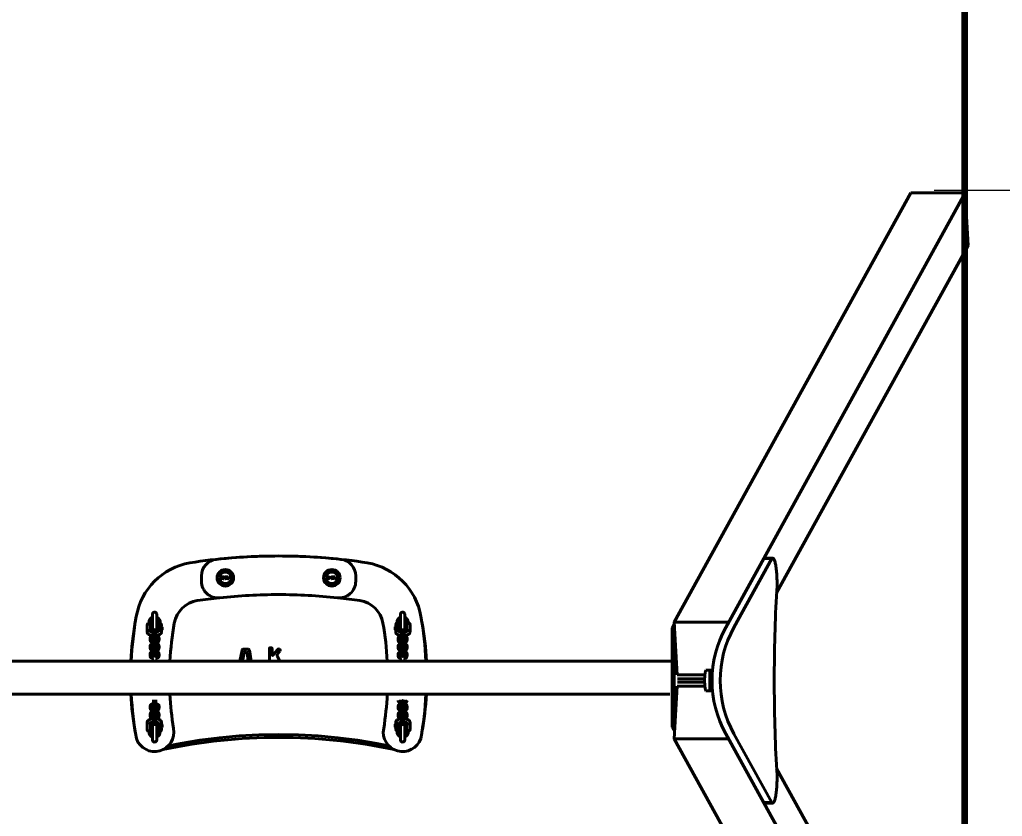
# Model space of a CAD drawing. Header units: millimetres. Extents: x -7485 to 6866, y -3629 to 4972.
# Drawn here: x 2424 to 4207, y 1110 to 2556 of the extents above; entities that cross this region are included whole.
import ezdxf

# ---------------------------------------------------------------- set-up
doc = ezdxf.new("R2010")
doc.units = ezdxf.units.MM
doc.layers.add('DiKom', color=7, linetype='Continuous')
doc.styles.add('style1', font='arialbd.ttf', dxfattribs={"width": 0.8})
doc.dimstyles.new('1-50', dxfattribs={"dimtxt": 750, "dimasz": 200, "dimexe": 100, "dimexo": 0, "dimgap": 200, "dimtad": 1, "dimtxsty": 'style1', "dimcen": 200, "dimclrd": 7, "dimclre": 7, "dimclrt": 7, "dimadec": 1, "dimazin": 2, "dimtfac": 1, "dimtmove": 0, "dimatfit": 2, "dimfxl": 0, "dimlwd": 25, "dimlwe": 18, "dimarcsym": 0})

# ---------------------------------------------------------------- blocks, each defined once
blk = doc.blocks.new('*D0')
at = {"layer": 'Defpoints', "color": 0, "transparency": 16777216}
for p in [(3130.4, 4971.9), (3494.3, -2228.1), (6766.4, -2228.1)]:
    blk.add_point(p, dxfattribs=at)
at = {"layer": 'DiKom', "color": 7, "lineweight": 18, "transparency": 16777216}
for p, q in [((3130.4, 4971.9), (6866.4, 4971.9)), ((3494.3, -2228.1), (6866.4, -2228.1))]:
    blk.add_line(p, q, dxfattribs=at)
at = {"layer": 'DiKom', "color": 7, "lineweight": 25, "transparency": 16777216}
blk.add_line((6766.4, 4771.9), (6766.4, -2028.1), dxfattribs=at)
at = {"layer": 'DiKom', "color": 7, "transparency": 16777216}
for points in [[(6733, 4771.9), (6799.7, 4771.9), (6766.4, 4971.9)], [(6733, -2028.1), (6799.7, -2028.1), (6766.4, -2228.1)]]:
    blk.add_solid(points, dxfattribs=at)
at = {"layer": 'DiKom', "color": 7, "transparency": 16777216, "insert": (6183.4, 1342.9), "char_height": 750, "attachment_point": 5, "rotation": 90, "style": 'style1'}
blk.add_mtext('7200', dxfattribs=at)
blk = doc.blocks.new('*D1')
at = {"layer": 'Defpoints', "color": 0, "transparency": 16777216}
for p in [(4083.3, 2246.4), (4039.8, 476.4), (5531.8, 476.4)]:
    blk.add_point(p, dxfattribs=at)
at = {"layer": 'DiKom', "color": 7, "lineweight": 18, "transparency": 16777216}
for p, q in [((4083.3, 2246.4), (5631.8, 2246.4)), ((4039.8, 476.4), (5631.8, 476.4))]:
    blk.add_line(p, q, dxfattribs=at)
at = {"layer": 'DiKom', "color": 7, "lineweight": 25, "transparency": 16777216}
blk.add_line((5531.8, 2046.4), (5531.8, 676.4), dxfattribs=at)
at = {"layer": 'DiKom', "color": 7, "transparency": 16777216}
for points in [[(5498.5, 2046.4), (5565.2, 2046.4), (5531.8, 2246.4)], [(5498.5, 676.4), (5565.2, 676.4), (5531.8, 476.4)]]:
    blk.add_solid(points, dxfattribs=at)
at = {"layer": 'DiKom', "color": 7, "transparency": 16777216, "insert": (4948.9, 1361.4), "char_height": 750, "attachment_point": 5, "rotation": 90, "style": 'style1'}
blk.add_mtext('1770', dxfattribs=at)

msp = doc.modelspace()

# ---------------------------------------------------------------- linework, layer by layer
at = {"layer": 'DiKom', "color": 3, "lineweight": 211}
msp.add_line((4138.961, -1228.097), (4138.961, 3971.903), dxfattribs=at)
at = {"layer": 'DiKom', "color": 7, "linetype": 'Continuous', "lineweight": 40}
for p, q in [((4041.033, 2241.418), (3611.781, 1462.011)), ((4139.514, 2241.418), (3705.111, 1452.658)), ((4041.033, 2241.418), (4139.514, 2241.418)), ((4144.736, 2146.046), (4139.514, 2241.418)), ((3797.471, 1515.506), (4144.736, 2146.046)), ((3788.766, 1577.73), (3719.884, 1452.658)), ((3773.994, 1577.73), (3732.49, 1502.37)), ((3773.994, 1577.73), (3788.766, 1577.73)), ((3790.199, 1578.47), (3775.427, 1578.47)), ((2753.895, 1546.339), (2753.895, 1536.298)), ((2789.767, 1544.552), (2790.981, 1544.552)), ((2789.767, 1541.052), (2789.767, 1544.552)), ((2791.034, 1541.052), (2789.767, 1541.052)), ((2790.222, 1541.461), (2790.222, 1544.143)), ((2790.222, 1544.143), (2790.974, 1544.143)), ((2790.989, 1541.461), (2790.222, 1541.461)), ((2793.358, 1544.552), (2793.812, 1544.552)), ((2793.358, 1541.052), (2793.358, 1544.552)), ((2793.812, 1541.052), (2793.358, 1541.052)), ((2793.812, 1544.552), (2793.812, 1541.052)), ((2794.631, 1544.552), (2795.085, 1544.552)), ((2794.631, 1541.052), (2794.631, 1544.552)), ((2795.085, 1541.052), (2794.631, 1541.052)), ((2795.085, 1544.552), (2795.085, 1542.878)), ((2795.085, 1542.28), (2795.085, 1541.052)), ((2796.877, 1544.552), (2797.517, 1544.552)), ((2797.551, 1541.052), (2796.937, 1541.052)), ((2801.722, 1544.552), (2802.43, 1544.552)), ((2801.722, 1541.052), (2801.722, 1544.552)), ((2802.176, 1541.052), (2801.722, 1541.052)), ((2802.176, 1544.027), (2802.176, 1541.052)), ((2802.19, 1544.027), (2802.176, 1544.027)), ((2803.166, 1541.052), (2802.19, 1544.027)), ((2802.43, 1544.552), (2803.257, 1542.076)), ((2803.625, 1541.052), (2803.166, 1541.052)), ((2803.417, 1541.558), (2803.426, 1541.558)), ((2803.614, 1542.118), (2804.454, 1544.552)), ((2804.621, 1543.979), (2803.625, 1541.052)), ((2804.454, 1544.552), (2805.085, 1544.552)), ((2804.631, 1543.979), (2804.621, 1543.979)), ((2804.631, 1541.052), (2804.631, 1543.979)), ((2805.085, 1541.052), (2804.631, 1541.052)), ((2805.085, 1544.552), (2805.085, 1541.052)), ((2982.948, 1544.552), (2984.163, 1544.552)), ((2982.948, 1541.052), (2982.948, 1544.552)), ((2984.215, 1541.052), (2982.948, 1541.052)), ((2983.403, 1541.461), (2983.403, 1544.143)), ((2983.403, 1544.143), (2984.156, 1544.143)), ((2984.171, 1541.461), (2983.403, 1541.461)), ((2986.539, 1544.552), (2986.994, 1544.552)), ((2986.539, 1541.052), (2986.539, 1544.552)), ((2986.994, 1541.052), (2986.539, 1541.052)), ((2986.994, 1544.552), (2986.994, 1541.052)), ((2987.812, 1544.552), (2988.266, 1544.552)), ((2987.812, 1541.052), (2987.812, 1544.552)), ((2988.266, 1541.052), (2987.812, 1541.052)), ((2988.266, 1544.552), (2988.266, 1542.878)), ((2988.266, 1542.28), (2988.266, 1541.052)), ((2990.058, 1544.552), (2990.698, 1544.552)), ((2990.732, 1541.052), (2990.119, 1541.052)), ((2994.903, 1544.552), (2995.611, 1544.552)), ((2994.903, 1541.052), (2994.903, 1544.552)), ((2995.357, 1541.052), (2994.903, 1541.052)), ((2995.357, 1544.027), (2995.357, 1541.052)), ((2995.372, 1544.027), (2995.357, 1544.027)), ((2996.347, 1541.052), (2995.372, 1544.027)), ((2995.611, 1544.552), (2996.438, 1542.076)), ((2996.806, 1541.052), (2996.347, 1541.052)), ((2996.598, 1541.558), (2996.607, 1541.558)), ((2996.795, 1542.118), (2997.636, 1544.552)), ((2997.803, 1543.979), (2996.806, 1541.052)), ((2997.636, 1544.552), (2998.266, 1544.552)), ((2997.812, 1543.979), (2997.803, 1543.979)), ((2997.812, 1541.052), (2997.812, 1543.979)), ((2998.266, 1541.052), (2997.812, 1541.052)), ((2998.266, 1544.552), (2998.266, 1541.052)), ((3033.839, 1536.298), (3033.839, 1546.339)), ((2664.867, 1476.392), (2664.867, 1448.392)), ((2672.867, 1448.392), (2672.867, 1476.392)), ((2675.774, 1461.811), (2675.867, 1462.392)), ((3114.867, 1476.392), (3114.867, 1448.392)), ((3122.867, 1448.392), (3122.867, 1476.392)), ((2655.271, 1456.289), (2655.438, 1444.38)), ((2661.427, 1445.206), (2661.27, 1456.374)), ((2666.867, 1446.69), (2666.867, 1446.291)), ((2666.867, 1446.291), (2666.867, 1441.983)), ((2670.867, 1446.291), (2670.867, 1446.69)), ((2670.867, 1441.983), (2670.867, 1446.291)), ((2676.308, 1456.12), (2674.294, 1452.851)), ((2674.294, 1452.851), (2674.363, 1447.947)), ((2676.377, 1451.216), (2674.363, 1447.947)), ((2674.363, 1447.947), (2675.412, 1446.245)), ((2675.271, 1456.317), (2675.296, 1454.478)), ((2675.389, 1447.911), (2675.427, 1445.188)), ((2680.333, 1456.125), (2676.308, 1456.12)), ((2676.377, 1451.216), (2676.308, 1456.12)), ((2680.402, 1451.221), (2676.377, 1451.216)), ((2680.402, 1451.221), (2680.333, 1456.125)), ((2682.345, 1452.863), (2680.333, 1456.125)), ((2682.414, 1447.959), (2680.402, 1451.221)), ((2681.296, 1454.565), (2681.27, 1456.402)), ((2681.437, 1444.493), (2681.388, 1447.995)), ((2681.411, 1446.332), (2682.414, 1447.959)), ((2682.414, 1447.959), (2682.345, 1452.863)), ((3105.32, 1448.244), (3105.389, 1453.391)), ((3107.334, 1451.482), (3105.32, 1448.244)), ((3105.32, 1448.244), (3106.324, 1446.624)), ((3107.403, 1456.629), (3105.389, 1453.391)), ((3106.346, 1448.276), (3106.296, 1444.599)), ((3106.464, 1457.099), (3106.437, 1455.076)), ((3107.334, 1451.482), (3107.403, 1456.629)), ((3111.359, 1451.474), (3107.334, 1451.482)), ((3111.428, 1456.621), (3107.403, 1456.629)), ((3111.359, 1451.474), (3111.428, 1456.621)), ((3113.371, 1448.227), (3111.359, 1451.474)), ((3113.44, 1453.374), (3111.428, 1456.621)), ((3112.305, 1445.205), (3112.345, 1448.195)), ((3112.323, 1446.542), (3113.371, 1448.227)), ((3112.436, 1454.994), (3112.463, 1457.019)), ((3113.44, 1453.374), (3113.371, 1448.227)), ((3116.867, 1446.491), (3116.867, 1446.091)), ((3116.867, 1446.091), (3116.867, 1441.783)), ((3120.867, 1446.091), (3120.867, 1446.491)), ((3120.867, 1441.783), (3120.867, 1446.091)), ((3122.867, 1456.68), (3123.561, 1457.332)), ((3126.464, 1457.057), (3126.305, 1445.209)), ((3132.296, 1444.476), (3132.463, 1456.976)), ((3611.947, 1458.98), (3607.783, 1451.418)), ((3607.783, 1451.418), (3607.783, 1271.418)), ((3607.783, 1451.418), (3611.722, 1451.418)), ((3612.304, 1452.474), (3611.722, 1451.418)), ((3611.722, 1451.418), (3611.722, 1271.418)), ((3611.781, 1462.011), (3617.003, 1366.639)), ((3710.262, 1462.011), (3611.781, 1462.011)), ((2660.867, 1433.511), (2660.867, 1429.203)), ((2664.867, 1429.75), (2664.867, 1433.511)), ((2666.867, 1441.983), (2666.867, 1432.331)), ((2666.867, 1432.331), (2666.867, 1431.931)), ((2666.867, 1431.931), (2666.867, 1427.624)), ((2666.867, 1427.624), (2666.867, 1417.972)), ((2670.867, 1432.331), (2670.867, 1441.983)), ((2670.867, 1431.931), (2670.867, 1432.331)), ((2670.867, 1427.624), (2670.867, 1431.931)), ((2670.867, 1417.972), (2670.867, 1427.624)), ((2672.867, 1433.511), (2672.868, 1433.57)), ((2672.867, 1433.511), (2672.867, 1429.746)), ((2676.867, 1429.203), (2676.867, 1433.511)), ((3110.867, 1433.311), (3110.867, 1429.004)), ((3114.867, 1429.55), (3114.867, 1433.311)), ((3116.867, 1441.783), (3116.867, 1432.132)), ((3116.867, 1432.132), (3116.867, 1431.732)), ((3116.867, 1431.732), (3116.867, 1427.424)), ((3116.867, 1427.424), (3116.867, 1417.773)), ((3120.867, 1432.132), (3120.867, 1441.783)), ((3120.867, 1431.732), (3120.867, 1432.132)), ((3120.867, 1427.424), (3120.867, 1431.732)), ((3120.867, 1417.773), (3120.867, 1427.424)), ((3122.867, 1433.311), (3122.867, 1429.547)), ((3126.867, 1429.004), (3126.867, 1433.311)), ((2660.867, 1419.152), (2660.867, 1414.844)), ((2664.867, 1415.391), (2664.867, 1419.152)), ((2666.867, 1417.972), (2666.867, 1417.572)), ((2666.867, 1417.572), (2666.867, 1413.264)), ((2666.867, 1413.264), (2666.867, 1403.613)), ((2670.867, 1417.572), (2670.867, 1417.972)), ((2670.867, 1413.264), (2670.867, 1417.572)), ((2670.867, 1403.613), (2670.867, 1413.264)), ((2672.867, 1419.152), (2672.868, 1419.211)), ((2672.867, 1419.152), (2672.867, 1415.387)), ((2676.867, 1414.844), (2676.867, 1419.152)), ((2823.439, 1391.418), (2827.643, 1411.285)), ((2830.048, 1413.204), (2838.522, 1413.204)), ((2840.824, 1411.265), (2843.809, 1391.418)), ((2877.104, 1391.418), (2877.104, 1413.872)), ((2879.072, 1415.839), (2880.057, 1415.839)), ((2882.025, 1413.872), (2882.025, 1402.767)), ((2883.312, 1402.288), (2892.505, 1412.84)), ((2896.228, 1409.625), (2891.654, 1404.421)), ((2895.283, 1413.042), (2896.027, 1412.4)), ((3110.867, 1418.952), (3110.867, 1414.645)), ((3114.867, 1415.191), (3114.867, 1418.952)), ((3116.867, 1417.773), (3116.867, 1417.373)), ((3116.867, 1417.373), (3116.867, 1413.065)), ((3116.867, 1413.065), (3116.867, 1403.414)), ((3120.867, 1417.373), (3120.867, 1417.773)), ((3120.867, 1413.065), (3120.867, 1417.373)), ((3120.867, 1403.414), (3120.867, 1413.065)), ((3122.867, 1418.952), (3122.867, 1415.188)), ((3126.867, 1414.645), (3126.867, 1418.952)), ((641.056, 1391.418), (3607.783, 1391.418)), ((3603.843, 1391.418), (883.89, 1391.418)), ((2660.867, 1404.793), (2660.867, 1400.485)), ((2664.867, 1401.031), (2664.867, 1404.793)), ((2666.867, 1403.613), (2666.867, 1403.213)), ((2666.867, 1403.213), (2666.867, 1398.905)), ((2670.867, 1403.213), (2670.867, 1403.613)), ((2670.867, 1398.905), (2670.867, 1403.213)), ((2672.867, 1404.793), (2672.868, 1404.852)), ((2672.867, 1404.793), (2672.867, 1401.028)), ((2676.867, 1400.485), (2676.867, 1404.793)), ((2831.569, 1406.364), (2828.446, 1391.418)), ((2838.87, 1391.418), (2836.68, 1406.344)), ((2891.215, 1401.154), (2895.877, 1391.418)), ((3110.867, 1404.593), (3110.867, 1400.285)), ((3114.867, 1400.832), (3114.867, 1404.593)), ((3116.867, 1403.414), (3116.867, 1403.014)), ((3116.867, 1403.014), (3116.867, 1398.706)), ((3120.867, 1403.014), (3120.867, 1403.414)), ((3120.867, 1398.706), (3120.867, 1403.014)), ((3122.867, 1404.593), (3122.867, 1400.829)), ((3126.867, 1400.285), (3126.867, 1404.593)), ((3681.199, 1375.121), (3669.083, 1375.121)), ((3676.469, 1375.121), (3676.469, 1337.228)), ((3617.003, 1366.639), (3667.235, 1366.639)), ((3617.003, 1366.639), (3667.235, 1366.639)), ((3666.757, 1359.01), (3617.421, 1359.01)), ((3617.003, 1345.711), (3611.781, 1250.339)), ((3617.003, 1345.711), (3667.235, 1345.711)), ((3667.235, 1345.711), (3617.003, 1345.711)), ((3617.421, 1353.34), (3666.757, 1353.34)), ((3669.083, 1337.228), (3681.199, 1337.228)), ((3603.843, 1331.418), (641.056, 1331.418)), ((883.89, 1331.418), (3603.843, 1331.418)), ((2666.867, 1321.371), (2666.867, 1311.72)), ((2670.867, 1311.72), (2670.867, 1321.371)), ((3116.867, 1321.172), (3116.867, 1311.52)), ((3120.867, 1311.52), (3120.867, 1321.172)), ((2660.867, 1310.14), (2660.867, 1305.833)), ((2664.867, 1305.833), (2664.867, 1309.597)), ((2666.867, 1311.72), (2666.867, 1307.412)), ((2666.867, 1307.412), (2666.867, 1307.012)), ((2666.867, 1307.012), (2666.867, 1297.361)), ((2670.867, 1307.412), (2670.867, 1311.72)), ((2670.867, 1307.012), (2670.867, 1307.412)), ((2670.867, 1297.361), (2670.867, 1307.012)), ((2672.867, 1309.594), (2672.867, 1305.833)), ((2676.867, 1305.833), (2676.867, 1310.14)), ((3110.867, 1309.941), (3110.867, 1305.633)), ((3114.867, 1305.633), (3114.866, 1305.574)), ((3114.867, 1305.633), (3114.867, 1309.398)), ((3116.867, 1311.52), (3116.867, 1307.213)), ((3116.867, 1307.213), (3116.867, 1306.813)), ((3116.867, 1306.813), (3116.867, 1297.161)), ((3120.867, 1307.213), (3120.867, 1311.52)), ((3120.867, 1306.813), (3120.867, 1307.213)), ((3120.867, 1297.161), (3120.867, 1306.813)), ((3122.867, 1309.394), (3122.867, 1305.633)), ((3126.867, 1305.633), (3126.867, 1309.941)), ((2660.867, 1295.781), (2660.867, 1291.473)), ((2664.867, 1291.473), (2664.867, 1295.238)), ((2666.867, 1297.361), (2666.867, 1293.053)), ((2666.867, 1293.053), (2666.867, 1292.653)), ((2666.867, 1292.653), (2666.867, 1283.002)), ((2670.867, 1293.053), (2670.867, 1297.361)), ((2670.867, 1292.653), (2670.867, 1293.053)), ((2670.867, 1283.002), (2670.867, 1292.653)), ((2672.867, 1295.235), (2672.867, 1291.473)), ((2676.867, 1291.473), (2676.867, 1295.781)), ((3110.867, 1295.582), (3110.867, 1291.274)), ((3114.867, 1291.274), (3114.866, 1291.215)), ((3114.867, 1291.274), (3114.867, 1295.039)), ((3116.867, 1297.161), (3116.867, 1292.854)), ((3116.867, 1292.854), (3116.867, 1292.454)), ((3116.867, 1292.454), (3116.867, 1282.802)), ((3120.867, 1292.854), (3120.867, 1297.161)), ((3120.867, 1292.454), (3120.867, 1292.854)), ((3120.867, 1282.802), (3120.867, 1292.454)), ((3122.867, 1295.035), (3122.867, 1291.274)), ((3126.867, 1291.274), (3126.867, 1295.582)), ((2655.438, 1280.309), (2655.271, 1267.809)), ((2661.27, 1267.728), (2661.429, 1279.576)), ((2664.867, 1276.392), (2664.867, 1248.392)), ((2666.867, 1283.002), (2666.867, 1278.694)), ((2666.867, 1278.694), (2666.867, 1278.294)), ((2670.867, 1278.694), (2670.867, 1283.002)), ((2670.867, 1278.294), (2670.867, 1278.694)), ((2672.867, 1248.392), (2672.867, 1276.392)), ((2673.338, 1267.662), (2672.867, 1268.105)), ((2674.294, 1271.411), (2674.363, 1276.558)), ((2674.294, 1271.411), (2676.305, 1268.164)), ((2675.411, 1278.243), (2674.363, 1276.558)), ((2674.363, 1276.558), (2676.374, 1273.311)), ((2675.298, 1269.791), (2675.27, 1267.766)), ((2675.429, 1279.579), (2675.389, 1276.589)), ((2676.374, 1273.311), (2676.305, 1268.164)), ((2676.305, 1268.164), (2680.331, 1268.156)), ((2676.374, 1273.311), (2680.4, 1273.303)), ((2680.4, 1273.303), (2680.331, 1268.156)), ((2680.331, 1268.156), (2682.345, 1271.394)), ((2680.4, 1273.303), (2682.414, 1276.541)), ((2681.27, 1267.686), (2681.297, 1269.709)), ((2681.388, 1276.509), (2681.437, 1280.186)), ((2682.414, 1276.541), (2681.41, 1278.161)), ((2682.414, 1276.541), (2682.345, 1271.394)), ((3106.322, 1278.453), (3105.32, 1276.826)), ((3105.32, 1276.826), (3107.331, 1273.564)), ((3105.32, 1276.826), (3105.389, 1271.922)), ((3105.389, 1271.922), (3107.4, 1268.66)), ((3106.296, 1280.292), (3106.346, 1276.79)), ((3106.438, 1270.22), (3106.464, 1268.383)), ((3107.331, 1273.564), (3111.357, 1273.569)), ((3107.331, 1273.564), (3107.4, 1268.66)), ((3107.4, 1268.66), (3111.426, 1268.665)), ((3111.357, 1273.569), (3113.371, 1276.837)), ((3111.357, 1273.569), (3111.426, 1268.665)), ((3111.426, 1268.665), (3113.44, 1271.934)), ((3112.345, 1276.874), (3112.307, 1279.597)), ((3113.371, 1276.837), (3112.322, 1278.539)), ((3112.463, 1268.467), (3112.437, 1270.307)), ((3113.44, 1271.934), (3113.371, 1276.837)), ((3114.867, 1276.392), (3114.867, 1248.392)), ((3116.867, 1282.802), (3116.867, 1278.494)), ((3116.867, 1278.494), (3116.867, 1278.094)), ((3120.867, 1278.494), (3120.867, 1282.802)), ((3120.867, 1278.094), (3120.867, 1278.494)), ((3122.867, 1248.392), (3122.867, 1276.392)), ((3126.307, 1279.579), (3126.464, 1268.411)), ((3132.463, 1268.496), (3132.296, 1280.405)), ((3612.47, 1262.907), (3607.783, 1271.418)), ((3607.783, 1271.418), (3611.722, 1271.418)), ((3611.722, 1271.418), (3612.826, 1269.413)), ((3125.867, 1262.392), (3125.828, 1262.635)), ((3611.781, 1250.339), (3710.262, 1250.339)), ((4035.258, 481.418), (3611.781, 1250.339)), ((4133.739, 481.418), (3705.111, 1259.691)), ((3719.884, 1259.691), (3788.766, 1134.619)), ((3732.49, 1209.98), (3773.994, 1134.619)), ((3797.471, 1196.843), (4138.961, 576.789)), ((3788.766, 1134.619), (3773.994, 1134.619)), ((3775.427, 1133.879), (3790.199, 1133.879))]:
    msp.add_line(p, q, dxfattribs=at)
at = {"layer": 'DiKom', "color": 7, "linetype": 'Continuous', "lineweight": 40, "flags": 128}
for points in [[(3788.766, 1577.73), (3789.305, 1578.184), (3789.848, 1578.426), (3790.393, 1578.457), (3790.936, 1578.276), (3791.477, 1577.883), (3792.011, 1577.28), (3792.538, 1576.471), (3793.053, 1575.46), (3793.556, 1574.249), (3794.043, 1572.846), (3794.512, 1571.256), (3794.962, 1569.487), (3795.39, 1567.547), (3795.794, 1565.445), (3796.173, 1563.191), (3796.524, 1560.794), (3796.847, 1558.265), (3797.139, 1555.618), (3797.399, 1552.862), (3797.626, 1550.011), (3797.82, 1547.079), (3797.978, 1544.078), (3798.101, 1541.022), (3798.188, 1537.925), (3798.238, 1534.802), (3798.251, 1531.666), (3798.228, 1528.532)], [(2792.222, 1542.831), (2792.14, 1542.181), (2792.001, 1541.879), (2791.823, 1541.675), (2791.531, 1541.52), (2791.1, 1541.463), (2790.989, 1541.461)], [(2792.676, 1542.821), (2792.525, 1541.947), (2792.31, 1541.555), (2792.049, 1541.305), (2791.726, 1541.149), (2791.034, 1541.052)], [(2795.085, 1542.878), (2795.407, 1543.178), (2796.692, 1544.38), (2796.877, 1544.552)], [(2795.678, 1542.834), (2795.444, 1542.615), (2795.085, 1542.28)], [(2796.937, 1541.052), (2796.745, 1541.325), (2795.975, 1542.414), (2795.678, 1542.834)], [(2796.015, 1543.148), (2796.211, 1543.332), (2796.997, 1544.066), (2797.276, 1544.327), (2797.517, 1544.552)], [(2797.551, 1541.052), (2797.355, 1541.319), (2797.276, 1541.427), (2797.128, 1541.63), (2796.533, 1542.441), (2796.015, 1543.148)], [(2985.403, 1542.831), (2985.321, 1542.181), (2985.182, 1541.879), (2985.004, 1541.675), (2984.712, 1541.52), (2984.282, 1541.463), (2984.171, 1541.461)], [(2985.857, 1542.821), (2985.706, 1541.947), (2985.491, 1541.555), (2985.231, 1541.305), (2984.907, 1541.149), (2984.215, 1541.052)], [(2988.266, 1542.878), (2988.588, 1543.178), (2989.874, 1544.38), (2990.058, 1544.552)], [(2988.859, 1542.834), (2988.625, 1542.615), (2988.266, 1542.28)], [(2990.119, 1541.052), (2989.926, 1541.325), (2989.157, 1542.414), (2988.859, 1542.834)], [(2989.196, 1543.148), (2989.392, 1543.332), (2990.178, 1544.066), (2990.457, 1544.327), (2990.698, 1544.552)], [(2990.732, 1541.052), (2990.537, 1541.319), (2990.457, 1541.427), (2990.309, 1541.63), (2989.714, 1542.441), (2989.196, 1543.148)], [(3798.228, 1183.818), (3797.653, 1193.605), (3797.112, 1203.456), (3796.605, 1213.367), (3796.132, 1223.333), (3795.694, 1233.351), (3795.29, 1243.417), (3794.92, 1253.527), (3794.585, 1263.678), (3794.285, 1273.864), (3794.021, 1284.082), (3793.791, 1294.329), (3793.596, 1304.6), (3793.437, 1314.891), (3793.313, 1325.198), (3793.224, 1335.517), (3793.171, 1345.844), (3793.153, 1356.175), (3793.171, 1366.506), (3793.224, 1376.833), (3793.313, 1387.152), (3793.437, 1397.459), (3793.596, 1407.75), (3793.791, 1418.021), (3794.021, 1428.267), (3794.285, 1438.486), (3794.585, 1448.672), (3794.92, 1458.822), (3795.29, 1468.933), (3795.694, 1478.999), (3796.132, 1489.017), (3796.605, 1498.983), (3797.112, 1508.894), (3797.653, 1518.745), (3798.228, 1528.532)], [(2664.867, 1462.647), (2663.653, 1462.497), (2661.876, 1462.144), (2660.217, 1461.659), (2658.683, 1461.013), (2657.418, 1460.237), (2656.497, 1459.402), (2655.838, 1458.486), (2655.422, 1457.473), (2655.271, 1456.289)], [(2681.27, 1456.402), (2681.111, 1457.496), (2680.692, 1458.498), (2680.07, 1459.366), (2679.242, 1460.14), (2678.15, 1460.853), (2676.722, 1461.509), (2675.036, 1462.046), (2673.231, 1462.437), (2672.867, 1462.487)], [(3114.867, 1463.347), (3113.175, 1463.006), (3111.498, 1462.506), (3109.949, 1461.843), (3108.537, 1460.946), (3107.629, 1460.076), (3106.985, 1459.125), (3106.59, 1458.083), (3106.464, 1457.099)], [(3132.463, 1456.976), (3132.341, 1458.06), (3131.95, 1459.103), (3131.344, 1460.015), (3130.527, 1460.829), (3129.452, 1461.577), (3128.053, 1462.263), (3126.384, 1462.835), (3124.582, 1463.256), (3122.867, 1463.511)], [(2655.438, 1444.38), (2655.598, 1443.286), (2656.016, 1442.284), (2656.638, 1441.416), (2657.466, 1440.642), (2658.558, 1439.929), (2659.986, 1439.273), (2661.672, 1438.735), (2663.477, 1438.345), (2665.363, 1438.087), (2666.867, 1437.984)], [(2666.867, 1443.992), (2666.481, 1444.01), (2664.986, 1444.178), (2663.651, 1444.427), (2662.546, 1444.73), (2661.734, 1445.043), (2661.299, 1445.274), (2661.128, 1445.397), (2661.139, 1445.383)], [(2670.867, 1438.036), (2671.185, 1438.054), (2673.055, 1438.285), (2674.832, 1438.638), (2676.491, 1439.123), (2678.025, 1439.768), (2679.29, 1440.545), (2680.211, 1441.38), (2680.87, 1442.296), (2681.286, 1443.309), (2681.437, 1444.493)], [(3106.296, 1444.599), (3106.418, 1443.516), (3106.809, 1442.472), (3107.416, 1441.561), (3108.232, 1440.747), (3109.308, 1439.999), (3110.706, 1439.313), (3112.376, 1438.741), (3114.177, 1438.32), (3116.064, 1438.039), (3116.867, 1437.977)], [(3116.867, 1443.991), (3115.542, 1444.17), (3114.263, 1444.445), (3113.23, 1444.767), (3112.561, 1445.056), (3112.169, 1445.285), (3112.032, 1445.393), (3112.04, 1445.381)], [(3126.546, 1445.369), (3126.557, 1445.384), (3126.394, 1445.26), (3125.975, 1445.023), (3125.28, 1444.733), (3124.307, 1444.436), (3123.089, 1444.174), (3121.679, 1443.98), (3120.867, 1443.925)], [(3120.867, 1437.918), (3121.908, 1437.975), (3123.792, 1438.208), (3125.585, 1438.57), (3127.262, 1439.069), (3128.81, 1439.733), (3130.222, 1440.63), (3131.13, 1441.499), (3131.775, 1442.451), (3132.17, 1443.493), (3132.296, 1444.476)], [(2666.867, 1437.545), (2666.549, 1437.517), (2665.13, 1437.261), (2663.821, 1436.869), (2662.63, 1436.296), (2661.811, 1435.658), (2661.258, 1434.946), (2660.936, 1434.125), (2660.867, 1433.511)], [(2660.867, 1429.203), (2661.014, 1428.309), (2661.4, 1427.545), (2661.966, 1426.909), (2662.741, 1426.352), (2663.815, 1425.847), (2665.172, 1425.443), (2666.636, 1425.186), (2666.867, 1425.167)], [(2666.867, 1429.201), (2666.097, 1429.334), (2665.283, 1429.569), (2664.827, 1429.767), (2664.64, 1429.884), (2664.651, 1429.87)], [(2676.867, 1433.511), (2676.72, 1434.405), (2676.334, 1435.169), (2675.767, 1435.805), (2674.993, 1436.362), (2673.919, 1436.867), (2672.562, 1437.271), (2671.098, 1437.528), (2670.867, 1437.547)], [(2673.077, 1429.867), (2673.082, 1429.876), (2672.866, 1429.746), (2672.392, 1429.548), (2671.65, 1429.337), (2670.867, 1429.198)], [(2670.867, 1425.169), (2671.185, 1425.197), (2672.604, 1425.453), (2673.913, 1425.845), (2675.104, 1426.418), (2675.923, 1427.056), (2676.475, 1427.768), (2676.798, 1428.589), (2676.867, 1429.203)], [(3116.867, 1437.345), (3116.549, 1437.318), (3115.13, 1437.062), (3113.821, 1436.67), (3112.63, 1436.096), (3111.811, 1435.459), (3111.258, 1434.746), (3110.936, 1433.926), (3110.867, 1433.311)], [(3110.867, 1429.004), (3111.014, 1428.11), (3111.4, 1427.345), (3111.966, 1426.71), (3112.741, 1426.152), (3113.815, 1425.648), (3115.172, 1425.243), (3116.636, 1424.986), (3116.867, 1424.968)], [(3116.867, 1429.002), (3116.097, 1429.135), (3115.283, 1429.369), (3114.827, 1429.568), (3114.64, 1429.685), (3114.651, 1429.671)], [(3126.867, 1433.311), (3126.72, 1434.205), (3126.334, 1434.97), (3125.767, 1435.605), (3124.993, 1436.163), (3123.919, 1436.668), (3122.562, 1437.072), (3121.098, 1437.329), (3120.867, 1437.348)], [(3123.077, 1429.668), (3123.082, 1429.677), (3122.866, 1429.546), (3122.392, 1429.348), (3121.65, 1429.138), (3120.867, 1428.999)], [(3120.867, 1424.97), (3121.185, 1424.997), (3122.604, 1425.253), (3123.913, 1425.645), (3125.104, 1426.219), (3125.923, 1426.856), (3126.475, 1427.569), (3126.798, 1428.389), (3126.867, 1429.004)], [(2666.867, 1423.185), (2666.549, 1423.158), (2665.13, 1422.902), (2663.821, 1422.51), (2662.63, 1421.937), (2661.811, 1421.299), (2661.258, 1420.587), (2660.936, 1419.766), (2660.867, 1419.152)], [(2660.867, 1414.844), (2661.014, 1413.95), (2661.4, 1413.185), (2661.966, 1412.55), (2662.741, 1411.993), (2663.815, 1411.488), (2665.172, 1411.084), (2666.636, 1410.827), (2666.867, 1410.808)], [(2666.867, 1408.826), (2666.549, 1408.799), (2665.13, 1408.543), (2663.821, 1408.151), (2662.63, 1407.577), (2661.811, 1406.94), (2661.258, 1406.227), (2660.936, 1405.407), (2660.867, 1404.793)], [(2666.867, 1414.842), (2666.097, 1414.975), (2665.283, 1415.209), (2664.827, 1415.408), (2664.64, 1415.525), (2664.651, 1415.511)], [(2676.867, 1419.152), (2676.72, 1420.046), (2676.334, 1420.81), (2675.767, 1421.446), (2674.993, 1422.003), (2673.919, 1422.508), (2672.562, 1422.912), (2671.098, 1423.169), (2670.867, 1423.188)], [(2673.077, 1415.508), (2673.082, 1415.517), (2672.866, 1415.387), (2672.392, 1415.189), (2671.65, 1414.978), (2670.867, 1414.839)], [(2670.867, 1410.81), (2671.185, 1410.838), (2672.604, 1411.093), (2673.913, 1411.486), (2675.104, 1412.059), (2675.923, 1412.697), (2676.475, 1413.409), (2676.798, 1414.23), (2676.867, 1414.844)], [(2676.867, 1404.793), (2676.72, 1405.686), (2676.334, 1406.451), (2675.767, 1407.087), (2674.993, 1407.644), (2673.919, 1408.149), (2672.562, 1408.553), (2671.098, 1408.81), (2670.867, 1408.829)], [(2877.104, 1413.872), (2877.215, 1414.69), (2877.434, 1415.138), (2877.797, 1415.486), (2878.039, 1415.618)], [(2880.057, 1415.839), (2880.877, 1415.728), (2881.325, 1415.508), (2881.672, 1415.145), (2881.804, 1414.905)], [(3116.867, 1422.986), (3116.549, 1422.959), (3115.13, 1422.703), (3113.821, 1422.311), (3112.63, 1421.737), (3111.811, 1421.1), (3111.258, 1420.387), (3110.936, 1419.567), (3110.867, 1418.952)], [(3110.867, 1414.645), (3111.014, 1413.751), (3111.4, 1412.986), (3111.966, 1412.351), (3112.741, 1411.793), (3113.815, 1411.288), (3115.172, 1410.884), (3116.636, 1410.627), (3116.867, 1410.608)], [(3116.867, 1408.627), (3116.549, 1408.599), (3115.13, 1408.344), (3113.821, 1407.952), (3112.63, 1407.378), (3111.811, 1406.74), (3111.258, 1406.028), (3110.936, 1405.208), (3110.867, 1404.593)], [(3116.867, 1414.643), (3116.097, 1414.776), (3115.283, 1415.01), (3114.827, 1415.209), (3114.64, 1415.326), (3114.651, 1415.312)], [(3126.867, 1418.952), (3126.72, 1419.846), (3126.334, 1420.611), (3125.767, 1421.246), (3124.993, 1421.804), (3123.919, 1422.308), (3122.562, 1422.713), (3121.098, 1422.97), (3120.867, 1422.988)], [(3123.077, 1415.308), (3123.082, 1415.317), (3122.866, 1415.187), (3122.392, 1414.989), (3121.65, 1414.779), (3120.867, 1414.64)], [(3120.867, 1410.611), (3121.185, 1410.638), (3122.604, 1410.894), (3123.913, 1411.286), (3125.104, 1411.86), (3125.923, 1412.497), (3126.475, 1413.21), (3126.798, 1414.03), (3126.867, 1414.645)], [(3126.867, 1404.593), (3126.72, 1405.487), (3126.334, 1406.252), (3125.767, 1406.887), (3124.993, 1407.445), (3123.919, 1407.949), (3122.562, 1408.354), (3121.098, 1408.611), (3120.867, 1408.629)], [(2660.867, 1400.485), (2661.014, 1399.591), (2661.4, 1398.826), (2661.966, 1398.191), (2662.741, 1397.633), (2663.815, 1397.129), (2665.172, 1396.724), (2666.636, 1396.467), (2666.867, 1396.449)], [(2666.867, 1400.483), (2666.097, 1400.616), (2665.283, 1400.85), (2664.827, 1401.049), (2664.64, 1401.166), (2664.651, 1401.152)], [(2673.077, 1401.149), (2673.082, 1401.158), (2672.866, 1401.027), (2672.392, 1400.829), (2671.65, 1400.619), (2670.867, 1400.48)], [(2670.867, 1396.451), (2671.185, 1396.479), (2672.604, 1396.734), (2673.913, 1397.126), (2675.104, 1397.7), (2675.923, 1398.337), (2676.475, 1399.05), (2676.798, 1399.87), (2676.867, 1400.485)], [(2882.025, 1402.767), (2882.083, 1402.252), (2882.153, 1402.062), (2882.273, 1401.897), (2882.381, 1401.825), (2882.507, 1401.793), (2882.662, 1401.808), (2882.889, 1401.909), (2883.27, 1402.24), (2883.312, 1402.288)], [(3110.867, 1400.285), (3111.014, 1399.392), (3111.4, 1398.627), (3111.966, 1397.991), (3112.741, 1397.434), (3113.815, 1396.929), (3115.172, 1396.525), (3116.636, 1396.268), (3116.867, 1396.249)], [(3116.867, 1400.283), (3116.097, 1400.417), (3115.283, 1400.651), (3114.827, 1400.849), (3114.64, 1400.967), (3114.651, 1400.953)], [(3123.077, 1400.949), (3123.082, 1400.958), (3122.866, 1400.828), (3122.392, 1400.63), (3121.65, 1400.42), (3120.867, 1400.281)], [(3120.867, 1396.252), (3121.185, 1396.279), (3122.604, 1396.535), (3123.913, 1396.927), (3125.104, 1397.5), (3125.923, 1398.138), (3126.475, 1398.85), (3126.798, 1399.671), (3126.867, 1400.285)], [(3669.083, 1375.121), (3668.748, 1374.356), (3668.429, 1373.396), (3668.129, 1372.25), (3667.851, 1370.932), (3667.598, 1369.454), (3667.373, 1367.835), (3667.179, 1366.089), (3667.017, 1364.237), (3666.889, 1362.299), (3666.797, 1360.295), (3666.741, 1358.246), (3666.722, 1356.175), (3666.741, 1354.104), (3666.797, 1352.055), (3666.889, 1350.051), (3667.017, 1348.112), (3667.179, 1346.261), (3667.373, 1344.515), (3667.598, 1342.895), (3667.851, 1341.418), (3668.129, 1340.1), (3668.429, 1338.954), (3668.748, 1337.993), (3669.083, 1337.228)], [(3110.867, 1319.992), (3111.014, 1319.099), (3111.4, 1318.334), (3111.966, 1317.698), (3112.741, 1317.141), (3113.815, 1316.636), (3115.172, 1316.232), (3116.636, 1315.975), (3116.867, 1315.956)], [(3120.867, 1315.959), (3121.185, 1315.986), (3122.604, 1316.242), (3123.913, 1316.634), (3125.104, 1317.207), (3125.923, 1317.845), (3126.475, 1318.557), (3126.798, 1319.378), (3126.867, 1319.992)], [(2666.867, 1314.174), (2666.549, 1314.147), (2665.13, 1313.891), (2663.821, 1313.499), (2662.63, 1312.925), (2661.811, 1312.288), (2661.258, 1311.575), (2660.936, 1310.755), (2660.867, 1310.14)], [(2660.867, 1305.833), (2661.014, 1304.939), (2661.4, 1304.174), (2661.966, 1303.539), (2662.741, 1302.981), (2663.815, 1302.477), (2665.172, 1302.072), (2666.636, 1301.815), (2666.867, 1301.797)], [(2664.657, 1309.477), (2664.651, 1309.468), (2664.868, 1309.598), (2665.342, 1309.796), (2666.084, 1310.006), (2666.867, 1310.145)], [(2676.867, 1310.14), (2676.72, 1311.034), (2676.334, 1311.799), (2675.767, 1312.434), (2674.993, 1312.992), (2673.919, 1313.496), (2672.562, 1313.901), (2671.098, 1314.158), (2670.867, 1314.176)], [(2670.867, 1310.142), (2671.637, 1310.009), (2672.451, 1309.775), (2672.907, 1309.576), (2673.093, 1309.459), (2673.082, 1309.473)], [(2670.867, 1301.799), (2671.185, 1301.826), (2672.604, 1302.082), (2673.913, 1302.474), (2675.104, 1303.048), (2675.923, 1303.685), (2676.475, 1304.398), (2676.798, 1305.218), (2676.867, 1305.833)], [(3116.867, 1313.975), (3116.549, 1313.947), (3115.13, 1313.692), (3113.821, 1313.299), (3112.63, 1312.726), (3111.811, 1312.088), (3111.258, 1311.376), (3110.936, 1310.555), (3110.867, 1309.941)], [(3110.867, 1305.633), (3111.014, 1304.739), (3111.4, 1303.975), (3111.966, 1303.339), (3112.741, 1302.782), (3113.815, 1302.277), (3115.172, 1301.873), (3116.636, 1301.616), (3116.867, 1301.597)], [(3114.657, 1309.277), (3114.651, 1309.268), (3114.868, 1309.398), (3115.342, 1309.596), (3116.084, 1309.807), (3116.867, 1309.946)], [(3126.867, 1309.941), (3126.72, 1310.835), (3126.334, 1311.6), (3125.767, 1312.235), (3124.993, 1312.792), (3123.919, 1313.297), (3122.562, 1313.701), (3121.098, 1313.958), (3120.867, 1313.977)], [(3120.867, 1309.943), (3121.637, 1309.81), (3122.451, 1309.576), (3122.907, 1309.377), (3123.093, 1309.26), (3123.082, 1309.274)], [(3120.867, 1301.599), (3121.185, 1301.627), (3122.604, 1301.883), (3123.913, 1302.275), (3125.104, 1302.848), (3125.923, 1303.486), (3126.475, 1304.198), (3126.798, 1305.019), (3126.867, 1305.633)], [(2666.867, 1286.867), (2665.826, 1286.81), (2663.942, 1286.577), (2662.149, 1286.215), (2660.472, 1285.716), (2658.923, 1285.052), (2657.512, 1284.155), (2656.604, 1283.286), (2655.959, 1282.334), (2655.564, 1281.292), (2655.438, 1280.309)], [(2666.867, 1299.815), (2666.549, 1299.787), (2665.13, 1299.532), (2663.821, 1299.14), (2662.63, 1298.566), (2661.811, 1297.928), (2661.258, 1297.216), (2660.936, 1296.396), (2660.867, 1295.781)], [(2660.867, 1291.473), (2661.014, 1290.58), (2661.4, 1289.815), (2661.966, 1289.179), (2662.741, 1288.622), (2663.815, 1288.117), (2665.172, 1287.713), (2666.636, 1287.456), (2666.867, 1287.437)], [(2664.657, 1295.117), (2664.651, 1295.108), (2664.868, 1295.239), (2665.342, 1295.437), (2666.084, 1295.647), (2666.867, 1295.786)], [(2676.867, 1295.781), (2676.72, 1296.675), (2676.334, 1297.44), (2675.767, 1298.075), (2674.993, 1298.633), (2673.919, 1299.137), (2672.562, 1299.542), (2671.098, 1299.799), (2670.867, 1299.817)], [(2670.867, 1295.783), (2671.637, 1295.65), (2672.451, 1295.416), (2672.907, 1295.217), (2673.093, 1295.1), (2673.082, 1295.114)], [(2670.867, 1287.44), (2671.185, 1287.467), (2672.604, 1287.723), (2673.913, 1288.115), (2675.104, 1288.689), (2675.923, 1289.326), (2676.475, 1290.039), (2676.798, 1290.859), (2676.867, 1291.473)], [(2681.437, 1280.186), (2681.316, 1281.269), (2680.924, 1282.313), (2680.318, 1283.224), (2679.501, 1284.038), (2678.426, 1284.786), (2677.028, 1285.472), (2675.358, 1286.044), (2673.557, 1286.465), (2671.67, 1286.746), (2670.867, 1286.808)], [(3116.867, 1286.749), (3116.549, 1286.731), (3114.678, 1286.5), (3112.902, 1286.147), (3111.242, 1285.662), (3109.709, 1285.016), (3108.444, 1284.24), (3107.523, 1283.405), (3106.864, 1282.489), (3106.447, 1281.476), (3106.296, 1280.292)], [(3116.867, 1299.616), (3116.549, 1299.588), (3115.13, 1299.332), (3113.821, 1298.94), (3112.63, 1298.367), (3111.811, 1297.729), (3111.258, 1297.017), (3110.936, 1296.196), (3110.867, 1295.582)], [(3110.867, 1291.274), (3111.014, 1290.38), (3111.4, 1289.616), (3111.966, 1288.98), (3112.741, 1288.423), (3113.815, 1287.918), (3115.172, 1287.514), (3116.636, 1287.257), (3116.867, 1287.238)], [(3114.657, 1294.918), (3114.651, 1294.909), (3114.868, 1295.039), (3115.342, 1295.237), (3116.084, 1295.448), (3116.867, 1295.586)], [(3126.867, 1295.582), (3126.72, 1296.476), (3126.334, 1297.24), (3125.767, 1297.876), (3124.993, 1298.433), (3123.919, 1298.938), (3122.562, 1299.342), (3121.098, 1299.599), (3120.867, 1299.618)], [(3120.867, 1295.584), (3121.637, 1295.45), (3122.451, 1295.216), (3122.907, 1295.018), (3123.093, 1294.9), (3123.082, 1294.915)], [(3120.867, 1287.24), (3121.185, 1287.268), (3122.604, 1287.524), (3123.913, 1287.916), (3125.104, 1288.489), (3125.923, 1289.127), (3126.475, 1289.839), (3126.798, 1290.66), (3126.867, 1291.274)], [(3132.296, 1280.405), (3132.136, 1281.499), (3131.718, 1282.501), (3131.095, 1283.369), (3130.268, 1284.143), (3129.176, 1284.856), (3127.748, 1285.512), (3126.062, 1286.049), (3124.257, 1286.44), (3122.371, 1286.698), (3120.867, 1286.801)], [(2655.271, 1267.809), (2655.392, 1266.725), (2655.784, 1265.682), (2656.39, 1264.77), (2657.207, 1263.956), (2658.282, 1263.208), (2659.68, 1262.522), (2661.35, 1261.95), (2663.152, 1261.529), (2664.867, 1261.273)], [(2661.188, 1279.416), (2661.176, 1279.4), (2661.339, 1279.525), (2661.758, 1279.762), (2662.454, 1280.052), (2663.426, 1280.349), (2664.645, 1280.611), (2666.055, 1280.805), (2666.867, 1280.86)], [(2670.867, 1280.794), (2672.192, 1280.615), (2673.471, 1280.34), (2674.504, 1280.017), (2675.173, 1279.729), (2675.565, 1279.5), (2675.702, 1279.392), (2675.693, 1279.404)], [(2672.867, 1261.438), (2674.559, 1261.779), (2676.236, 1262.279), (2677.785, 1262.942), (2679.196, 1263.839), (2680.104, 1264.709), (2680.749, 1265.66), (2681.144, 1266.702), (2681.27, 1267.686)], [(3106.464, 1268.383), (3106.623, 1267.289), (3107.041, 1266.287), (3107.664, 1265.419), (3108.492, 1264.645), (3109.583, 1263.932), (3111.011, 1263.276), (3112.697, 1262.738), (3114.503, 1262.348), (3114.946, 1262.287)], [(3120.867, 1280.793), (3121.252, 1280.775), (3122.748, 1280.606), (3124.083, 1280.358), (3125.188, 1280.055), (3126, 1279.742), (3126.435, 1279.511), (3126.606, 1279.388), (3126.595, 1279.402)], [(3122.867, 1262.138), (3124.081, 1262.288), (3125.858, 1262.641), (3127.517, 1263.126), (3129.051, 1263.771), (3130.316, 1264.548), (3131.237, 1265.383), (3131.895, 1266.299), (3132.312, 1267.312), (3132.463, 1268.496)], [(3094.022, 1237.835), (3072.127, 1242.183), (3036.883, 1247.891), (3001.386, 1252.351), (2965.649, 1255.552), (2929.792, 1257.477), (2893.867, 1258.119), (2857.941, 1257.477), (2822.085, 1255.552), (2786.348, 1252.351), (2750.85, 1247.891), (2715.606, 1242.183), (2693.721, 1237.837)], [(3798.228, 1183.818), (3798.251, 1180.684), (3798.238, 1177.548), (3798.188, 1174.425), (3798.101, 1171.328), (3797.978, 1168.272), (3797.82, 1165.271), (3797.626, 1162.339), (3797.399, 1159.488), (3797.139, 1156.732), (3796.847, 1154.084), (3796.524, 1151.556), (3796.173, 1149.159), (3795.794, 1146.905), (3795.39, 1144.802), (3794.962, 1142.863), (3794.512, 1141.094), (3794.043, 1139.504), (3793.556, 1138.101), (3793.053, 1136.89), (3792.538, 1135.878), (3792.011, 1135.069), (3791.477, 1134.467), (3790.936, 1134.074), (3790.393, 1133.893), (3789.848, 1133.923), (3789.305, 1134.166), (3788.766, 1134.619)]]:
    msp.add_lwpolyline(points, dxfattribs=at)
at = {"layer": 'DiKom', "color": 7, "linetype": 'Continuous', "lineweight": 40}
for centre in [(2797.276, 1542.684), (2990.458, 1542.684)]:
    msp.add_circle(centre, 15, dxfattribs=at)
at = {"layer": 'DiKom', "color": 7, "linetype": 'Continuous', "lineweight": 40, "extrusion": (4.69792e-17, 3.50016e-15, -1)}
for centre, radius in [((-2797.276, 1542.684), 10.8), ((-2797.276, 1542.684), 10.5), ((-2990.458, 1542.684), 10.8), ((-2990.458, 1542.684), 10.5)]:
    msp.add_circle(centre, radius, dxfattribs=at)
at = {"layer": 'DiKom', "color": 7, "linetype": 'Continuous', "lineweight": 40}
for centre, radius, start, end in [((2753.786, 1451.76), 120, 99.981896, 170.105559), ((2893.972, 523.923), 1058.336, 90.552281, 98.74938), ((2783.895, 1546.339), 30, 96.151033, 180), ((2894.081, 523.923), 1058.336, 90.011595, 96.151033), ((2893.653, 523.923), 1058.336, 83.848967, 89.988405), ((2893.762, 523.923), 1058.336, 81.25062, 89.447719), ((3003.839, 1546.339), 30, 0, 83.848967), ((3033.948, 1451.76), 120, 9.894441, 80.018104), ((3775.658, 1576.3), 2.194, 96.04217, 139.30871), ((2783.895, 1536.298), 30, 180, 276.195573), ((2791.151, 1543.066), 1.096, 347.628677, 99.267472), ((2791.175, 1543.078), 1.523, 350.316871, 97.296636), ((2799.434, 1542.929), 1.676, 89.385444, 185.811618), ((2799.441, 1542.672), 1.677, 177.002373, 270.367912), ((2799.425, 1542.974), 1.224, 88.499747, 190.533826), ((2799.458, 1542.641), 1.241, 174.929711, 269.512231), ((2799.486, 1542.603), 1.206, 268.182169, 9.271373), ((2799.465, 1542.942), 1.672, 355.033647, 90.43988), ((2799.503, 1542.631), 1.636, 268.211484, 5.847736), ((2799.429, 1542.954), 1.257, 352.837437, 88.724712), ((2796.758, 1539.776), 6.894, 15.001555, 19.484912), ((2841.474, 1529.128), 40.027, 161.06226, 161.907518), ((2984.332, 1543.066), 1.096, 347.618448, 99.279362), ((2984.356, 1543.078), 1.523, 350.31727, 97.290945), ((2992.615, 1542.93), 1.676, 89.38075, 185.820058), ((2992.623, 1542.672), 1.677, 176.996628, 270.37138), ((2992.606, 1542.974), 1.224, 88.497623, 190.539814), ((2992.639, 1542.641), 1.241, 174.921215, 269.517783), ((2992.667, 1542.603), 1.206, 268.182169, 9.271373), ((2992.646, 1542.942), 1.672, 355.033647, 90.43988), ((2992.685, 1542.631), 1.636, 268.21227, 5.844476), ((2992.611, 1542.954), 1.257, 352.838234, 88.722339), ((2989.894, 1539.763), 6.941, 15.005502, 19.460903), ((3034.656, 1529.128), 40.027, 161.06226, 161.907518), ((3003.839, 1536.298), 30, 263.804427, 0), ((2753.786, 1451.76), 49.999, 98.570319, 170.105261), ((2893.878, 522.256), 990, 96.235831, 98.570892), ((2893.976, 522.256), 990, 90.006326, 96.195573), ((2893.758, 522.256), 990, 83.804427, 89.993674), ((2893.856, 522.256), 990, 81.429108, 83.764169), ((3033.948, 1451.76), 49.999, 9.894739, 81.429681), ((2668.867, 1476.392), 4, 0, 180), ((3118.867, 1476.392), 4, 0, 180), ((3183.708, 1362.392), 558.861, 169.671704, 177.022935), ((3251.676, 1362.379), 625.848, 169.876977, 177.3406), ((2668.867, 1462.392), 10, 113.497338, 187.023898), ((2668.867, 1462.392), 7, 124.849905, 181.92157), ((2668.867, 1462.392), 10, 349.5346, 66.502662), ((2669.057, 1462.471), 6.81, 359.341145, 55.984494), ((3118.867, 1462.392), 10, 113.497338, 186.403331), ((3118.867, 1462.392), 7, 124.849905, 178.010255), ((3118.867, 1462.392), 10, 357.261754, 66.502662), ((3119.187, 1462.609), 6.614, 5.236582, 56.196811), ((2536.058, 1362.379), 625.848, 2.6594, 10.123023), ((2604.025, 1362.392), 558.861, 2.977065, 10.328296), ((2658.271, 1456.116), 3.01, 4.904376, 175.548081), ((2658.453, 1444.19), 3.052, 24.960899, 171.110275), ((2666.025, 1445.481), 11.18, 95.94793, 115.110482), ((2668.867, 1462.392), 10, 222.222105, 246.502662), ((2668.867, 1448.392), 4, 180, 240), ((2668.867, 1446.69), 2, 0, 180), ((2668.805, 1446.205), 1.953, 88.18561, 172.924812), ((2668.959, 1446.237), 1.923, 7.102017, 92.741928), ((2668.867, 1448.392), 4, 300, 0), ((2670.34, 1455.825), 11.778, 272.563192, 297.369822), ((2668.867, 1462.392), 10, 293.497338, 309.985287), ((2671.232, 1447.486), 9.053, 63.358867, 79.598227), ((2678.275, 1456.137), 3.01, 5.652192, 176.570285), ((2678.389, 1447.738), 3.01, 4.905747, 175.562079), ((2678.366, 1444.286), 2.975, 88.592225, 159.494391), ((2678.544, 1444.348), 2.914, 6.747919, 92.065376), ((3275.475, 1360.766), 579.564, 170.105925, 176.968406), ((2512.259, 1360.766), 579.564, 3.031594, 9.894075), ((3109.304, 1444.307), 3.054, 20.996535, 170.015041), ((3109.229, 1448.122), 2.906, 87.684714, 172.862651), ((3109.347, 1456.945), 2.906, 87.686969, 172.863033), ((3109.45, 1448.112), 2.916, 6.874935, 92.042253), ((3109.631, 1456.995), 2.859, 7.826732, 93.330931), ((3116.346, 1449.207), 8.157, 100.444155, 118.490871), ((3118.867, 1462.392), 10, 232.341502, 246.502662), ((3118.867, 1462.392), 7, 229.965518, 235.150095), ((3118.867, 1448.392), 4, 180, 240), ((3118.867, 1446.491), 2, 0, 180), ((3118.867, 1445.936), 2.006, 4.742991, 175.574631), ((3118.867, 1448.392), 4, 300, 0), ((3118.867, 1462.392), 10, 293.497338, 319.295614), ((3122.001, 1447.998), 9.495, 62.025454, 84.765094), ((3129.234, 1444.303), 3.004, 88.79852, 157.592675), ((3129.347, 1456.903), 2.906, 87.686635, 172.863099), ((3129.463, 1444.452), 2.859, 7.824907, 93.331005), ((3129.568, 1456.892), 2.916, 6.878282, 92.040043), ((3880.3, 1356.175), 200, 151.156594, 208.843406), ((3895.072, 1356.175), 200, 151.156595, 208.843399), ((2662.866, 1433.356), 2.006, 4.425403, 175.25606), ((2662.879, 1429.032), 2.038, 25.840848, 170.986793), ((2667.36, 1427.672), 5.865, 94.824333, 115.157975), ((2668.866, 1441.831), 2.007, 4.347335, 175.131237), ((2668.867, 1432.331), 2, 0, 180), ((2668.805, 1431.846), 1.953, 88.18561, 172.924812), ((2668.866, 1427.471), 2.007, 4.347335, 175.131237), ((2668.959, 1431.877), 1.923, 7.102017, 92.741928), ((2670.475, 1428.037), 5.49, 64.176223, 85.910131), ((2674.865, 1433.357), 2.008, 4.519535, 173.91049), ((2674.86, 1429.051), 2.034, 9.42555, 155.70898), ((3112.805, 1433.226), 1.953, 88.18561, 172.924812), ((3112.879, 1428.833), 2.038, 25.842404, 170.994114), ((3112.959, 1433.258), 1.923, 7.102017, 92.741928), ((3117.36, 1427.472), 5.865, 94.824, 115.158032), ((3118.866, 1441.631), 2.006, 4.345703, 175.13269), ((3118.867, 1432.132), 2, 0, 180), ((3118.867, 1431.577), 2.006, 4.74277, 175.574857), ((3118.866, 1427.272), 2.006, 4.345667, 175.133744), ((3120.476, 1427.841), 5.486, 64.169237, 85.919272), ((3124.866, 1433.164), 2.006, 4.217508, 175.208813), ((3124.861, 1428.852), 2.033, 9.33112, 157.408502), ((2662.866, 1418.997), 2.006, 4.425109, 175.258179), ((2662.879, 1414.673), 2.038, 25.84095, 170.987517), ((2667.36, 1413.314), 5.864, 94.821869, 115.159732), ((2668.867, 1417.972), 2, 0, 180), ((2668.805, 1417.487), 1.953, 88.185289, 172.925865), ((2668.866, 1413.112), 2.007, 4.347335, 175.131237), ((2668.959, 1417.518), 1.923, 7.101019, 92.742207), ((2670.475, 1413.678), 5.49, 64.176172, 85.910459), ((2674.865, 1418.998), 2.008, 4.519413, 173.91071), ((2674.861, 1414.692), 2.033, 9.336646, 157.409407), ((2829.712, 1411.071), 2.08, 111.029557, 174.08055), ((2830.054, 1410.375), 2.831, 90.109185, 112.601639), ((2838.455, 1410.789), 2.416, 11.358299, 88.405569), ((2879.066, 1413.341), 2.498, 89.881023, 114.289687), ((2879.531, 1413.877), 2.495, 359.879714, 24.339425), ((2893.995, 1411.544), 1.975, 49.319622, 139.013924), ((2894.734, 1410.911), 1.972, 319.252797, 49.019831), ((3112.805, 1418.867), 1.953, 88.185289, 172.925865), ((3112.879, 1414.473), 2.038, 25.842507, 170.994839), ((3112.959, 1418.898), 1.923, 7.10102, 92.742207), ((3117.36, 1413.114), 5.864, 94.821869, 115.159732), ((3118.867, 1417.773), 2, 0, 180), ((3118.867, 1417.218), 2.006, 4.741821, 175.574891), ((3118.866, 1412.913), 2.006, 4.345667, 175.133744), ((3120.476, 1413.482), 5.486, 64.169237, 85.919272), ((3124.866, 1418.805), 2.006, 4.217733, 175.208585), ((3124.861, 1414.493), 2.033, 9.330476, 157.408781), ((2662.866, 1404.638), 2.006, 4.425628, 175.255839), ((2662.879, 1400.314), 2.038, 25.84095, 170.987517), ((2667.36, 1398.953), 5.865, 94.824973, 115.15761), ((2668.867, 1403.613), 2, 0, 180), ((2668.805, 1403.128), 1.953, 88.185289, 172.925865), ((2668.866, 1398.753), 2.007, 4.347335, 175.131237), ((2668.959, 1403.159), 1.923, 7.101019, 92.742207), ((2670.475, 1399.318), 5.49, 64.176172, 85.910459), ((2674.865, 1404.639), 2.008, 4.519413, 173.91071), ((2674.861, 1400.333), 2.033, 9.336646, 157.409407), ((2834.124, 1405.589), 2.695, 88.897393, 161.504918), ((2834.222, 1405.275), 3.01, 68.466748, 90.878797), ((2834.66, 1406.172), 2.027, 4.857347, 70.796652), ((2894.276, 1402.408), 3.307, 142.445031, 202.279737), ((3112.805, 1404.508), 1.953, 88.185289, 172.925865), ((3112.879, 1400.114), 2.038, 25.842507, 170.994839), ((3112.959, 1404.539), 1.923, 7.101019, 92.742207), ((3117.36, 1398.754), 5.865, 94.824973, 115.15761), ((3118.867, 1403.414), 2, 0, 180), ((3118.867, 1402.859), 2.006, 4.741821, 175.574891), ((3118.866, 1398.554), 2.006, 4.345667, 175.133744), ((3120.476, 1399.123), 5.486, 64.169237, 85.919272), ((3124.866, 1404.446), 2.006, 4.217733, 175.208585), ((3124.861, 1400.134), 2.033, 9.330476, 157.408781), ((3183.708, 1362.392), 558.861, 183.177246, 190.319227), ((3251.676, 1362.379), 625.848, 182.835655, 190.276485), ((3275.475, 1360.766), 579.564, 182.902674, 189.070623), ((2512.259, 1360.766), 579.564, 350.929377, 357.097326), ((3112.869, 1320.146), 2.008, 184.501561, 353.909205), ((3118.867, 1321.172), 2, 180, 0), ((3124.867, 1320.147), 2.006, 184.425483, 355.255324), ((2536.058, 1362.379), 625.848, 349.723515, 357.164345), ((2604.025, 1362.392), 558.861, 349.680773, 356.822754), ((2662.873, 1310.292), 2.033, 189.337466, 337.411263), ((2662.868, 1305.98), 2.006, 184.215152, 355.199028), ((2667.257, 1311.303), 5.486, 244.169188, 265.920489), ((2668.868, 1311.872), 2.007, 184.347335, 355.131237), ((2668.866, 1307.567), 2.006, 184.728011, 355.573622), ((2668.867, 1307.012), 2, 180, 0), ((2670.374, 1311.672), 5.864, 274.823694, 295.158339), ((2674.775, 1305.887), 1.923, 187.121623, 272.735389), ((2674.854, 1310.311), 2.038, 205.840745, 350.986069), ((2674.929, 1305.918), 1.953, 268.180796, 352.912678), ((3112.873, 1310.093), 2.033, 189.331588, 337.408919), ((3112.869, 1305.787), 2.008, 184.501806, 353.908765), ((3117.257, 1311.102), 5.485, 244.16708, 265.92187), ((3118.868, 1311.673), 2.006, 184.345667, 355.133744), ((3118.775, 1307.267), 1.923, 187.121624, 272.735389), ((3118.867, 1306.813), 2, 180, 0), ((3118.929, 1307.298), 1.953, 268.180796, 352.912678), ((3120.374, 1311.472), 5.864, 274.823694, 295.158339), ((3124.867, 1305.788), 2.006, 184.425483, 355.255324), ((3124.854, 1310.112), 2.038, 205.842302, 350.99339), ((2662.873, 1295.933), 2.033, 189.337292, 337.411958), ((2662.868, 1291.621), 2.006, 184.215579, 355.201778), ((2667.257, 1296.944), 5.486, 244.16929, 265.919834), ((2668.868, 1297.513), 2.007, 184.346812, 355.133789), ((2668.866, 1293.208), 2.006, 184.726744, 355.573555), ((2668.867, 1292.653), 2, 180, 0), ((2670.374, 1297.311), 5.863, 274.82077, 295.160518), ((2674.775, 1291.528), 1.923, 187.118368, 272.735491), ((2674.854, 1295.952), 2.038, 205.841507, 350.986075), ((2674.929, 1291.559), 1.953, 268.180834, 352.916726), ((3112.873, 1295.733), 2.033, 189.331588, 337.408919), ((3112.869, 1291.428), 2.008, 184.499687, 353.909103), ((3117.257, 1296.744), 5.486, 244.169338, 265.918617), ((3118.868, 1297.313), 2.006, 184.345144, 355.136297), ((3118.775, 1292.908), 1.923, 187.120898, 272.736402), ((3118.867, 1292.454), 2, 180, 0), ((3118.929, 1292.939), 1.953, 268.179473, 352.912834), ((3120.374, 1297.112), 5.863, 274.82077, 295.160518), ((3124.867, 1291.429), 2.006, 184.425278, 355.257857), ((3124.854, 1295.753), 2.038, 205.843063, 350.993396), ((2668.867, 1262.392), 35, 199.465954, 11.544855), ((2658.166, 1267.892), 2.916, 186.868586, 272.040464), ((2658.271, 1280.333), 2.859, 187.833078, 273.33285), ((2658.387, 1267.882), 2.906, 267.688566, 352.854935), ((2658.5, 1280.482), 3.004, 268.798878, 337.593309), ((2665.734, 1276.788), 9.496, 242.026466, 264.763091), ((2668.867, 1262.392), 10, 113.497338, 139.295614), ((2668.867, 1262.392), 7, 124.849905, 132.961968), ((2668.867, 1276.392), 4, 120, 180), ((2668.868, 1283.154), 2.007, 184.347857, 355.128687), ((2668.866, 1278.849), 2.006, 184.729277, 355.57369), ((2668.867, 1278.294), 2, 180, 0), ((2668.867, 1276.392), 4, 0, 60), ((2668.867, 1262.392), 10, 52.341502, 66.502662), ((2671.389, 1275.577), 8.156, 280.442863, 298.492049), ((2678.103, 1267.791), 2.86, 187.818619, 273.323562), ((2678.284, 1276.673), 2.916, 186.880022, 272.039485), ((2678.43, 1280.478), 3.054, 200.995063, 350.008869), ((2678.387, 1267.839), 2.906, 267.684302, 352.860783), ((2678.505, 1276.663), 2.906, 267.687044, 352.863435), ((3118.867, 1262.392), 35, 168.455145, 340.534046), ((3109.19, 1280.437), 2.914, 186.751413, 272.062813), ((3109.344, 1277.047), 3.01, 184.904397, 355.549433), ((3109.459, 1268.648), 3.01, 185.652289, 356.569616), ((3109.368, 1280.499), 2.975, 268.596349, 339.493972), ((3117.394, 1268.959), 11.779, 92.563882, 117.368931), ((3118.867, 1262.392), 10, 113.497338, 129.985287), ((3116.503, 1277.305), 9.059, 243.444744, 259.59675), ((3118.867, 1276.392), 4, 120, 180), ((3118.868, 1282.954), 2.006, 184.346189, 355.131193), ((3118.775, 1278.549), 1.923, 187.118368, 272.735491), ((3118.867, 1278.094), 2, 180, 0), ((3118.929, 1278.58), 1.953, 268.180834, 352.916726), ((3118.867, 1276.392), 4, 0, 60), ((3118.867, 1262.392), 10, 42.228737, 66.502662), ((3121.709, 1279.3), 11.176, 275.944136, 295.113655), ((3129.462, 1268.668), 3.01, 184.904397, 355.549433), ((3129.28, 1280.595), 3.052, 204.959448, 351.116769), ((2668.867, 1262.392), 10, 177.055526, 246.502662), ((2668.867, 1262.392), 7, 185.044108, 235.150095), ((2668.867, 1248.392), 4, 180, 0), ((2668.867, 1262.392), 10, 293.497338, 6.574115), ((2668.926, 1262.383), 6.941, 304.595212, 0.078129), ((2893.867, 253.119), 1000, 77.888946, 102.111054), ((3118.867, 1262.392), 10, 169.480014, 246.502662), ((3118.867, 1262.392), 7, 175.111732, 235.150095), ((3118.867, 1248.392), 4, 180, 0), ((3118.867, 1262.392), 10, 293.497338, 7.128546), ((3118.926, 1262.383), 6.941, 304.596488, 0.077739), ((3775.472, 1135.661), 1.808, 215.163182, 268.561988)]:
    msp.add_arc(centre, radius, start, end, dxfattribs=at)

# ---------------------------------------------------------------- dimensions: what is measured, and where the dimension line sits
at = {"layer": 'DiKom'}
for base, p1, p2, picture, middle in [((6766.366, -2228.097), (3130.426, 4971.903), (3494.319, -2228.097), '*D0', (6766.366, 1342.939)), ((5531.817, 476.418), (4083.313, 2246.418), (4039.848, 476.418), '*D1', (5531.817, 1361.418))]:
    dim = msp.add_linear_dim(base=base, p1=p1, p2=p2, angle=270, dimstyle='1-50', dxfattribs=at)
    dim.commit()
    dim.dimension.update_dxf_attribs({"geometry": picture, "text_midpoint": middle, "dimtype": 160})

doc.saveas('drawing.dxf')
